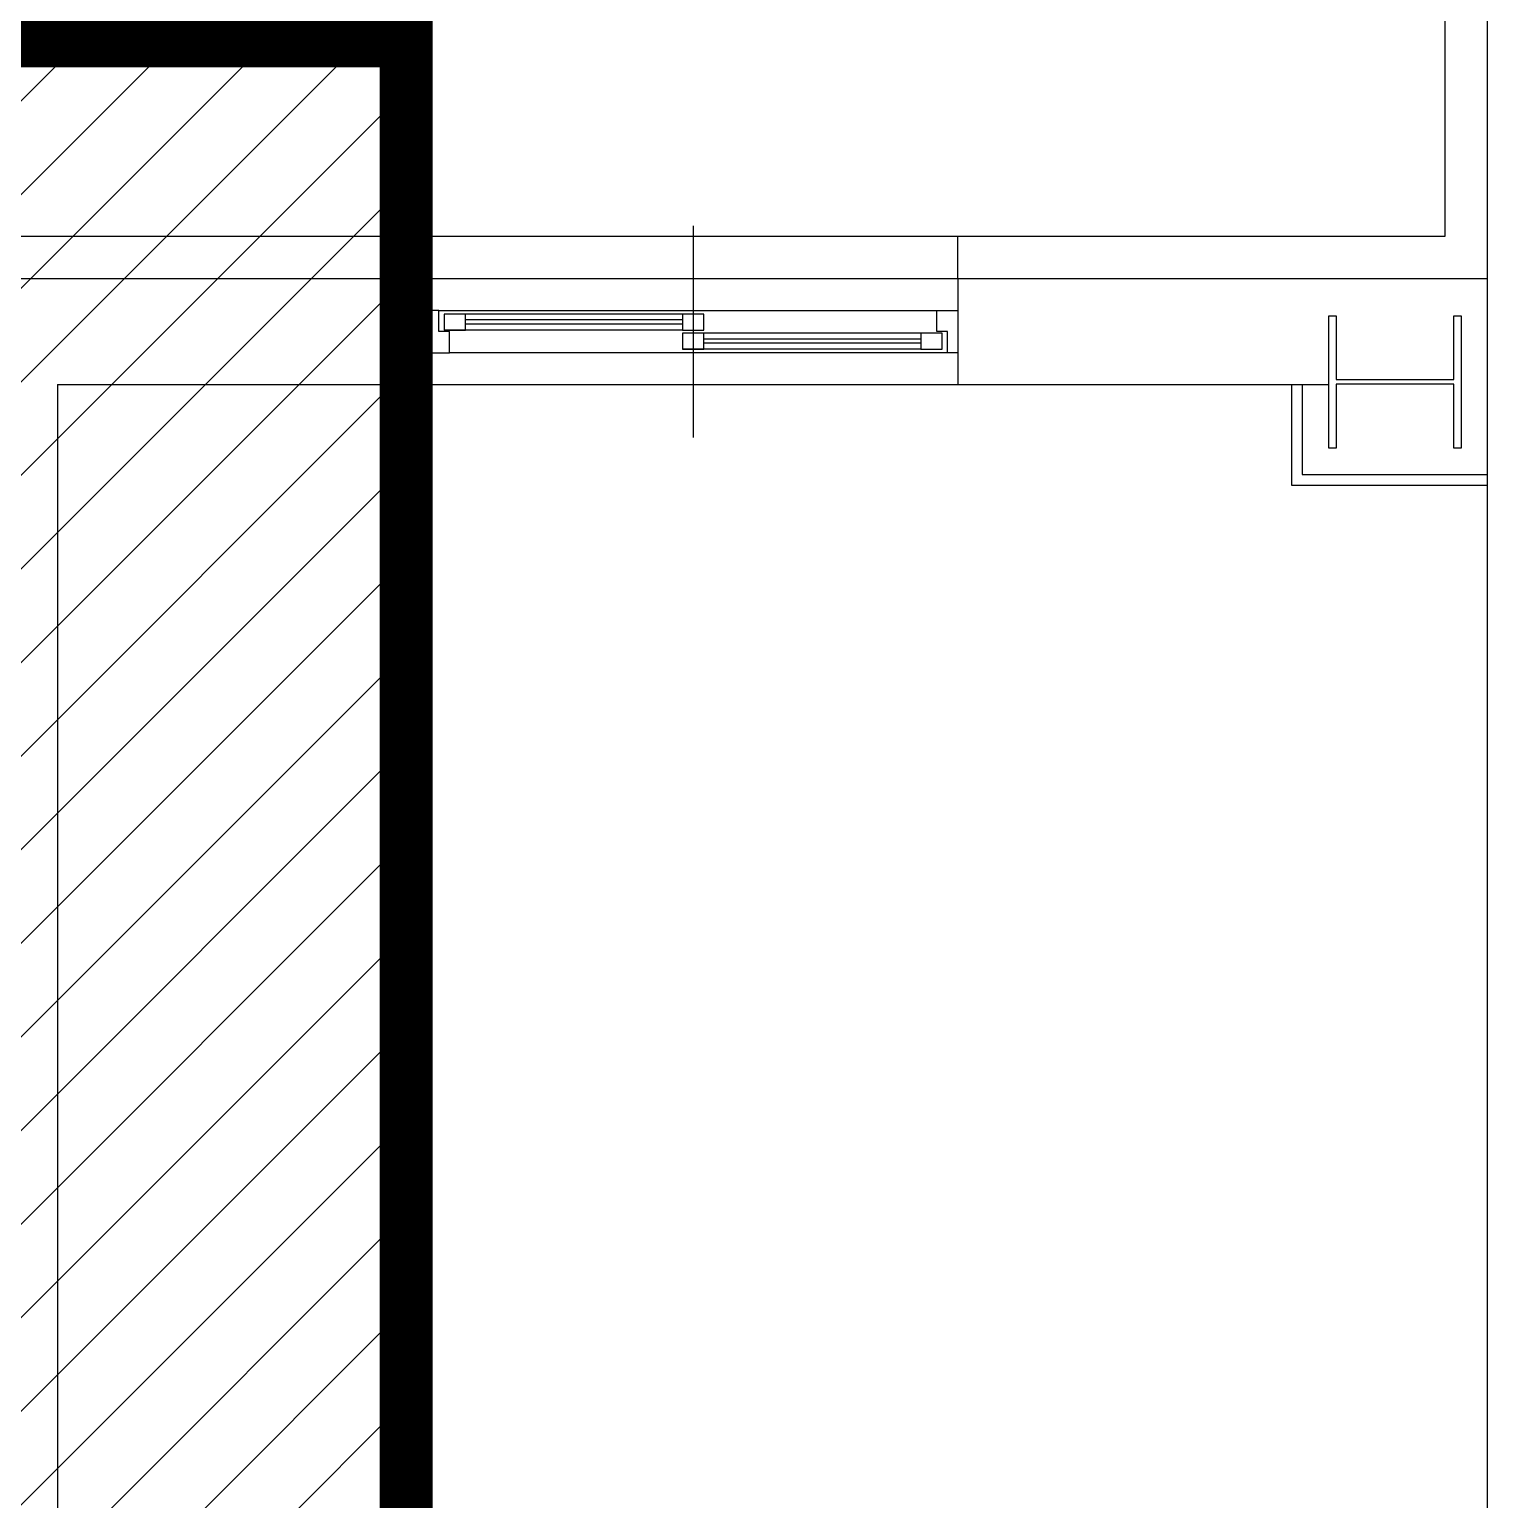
# Model space of a CAD drawing. Header units: millimetres. Extents: x 83956 to 461956, y 36707 to 125807.
# Drawn here: x 167342 to 170095, y 55195 to 57972 of the extents above; entities that cross this region are included whole.
import ezdxf

# ---------------------------------------------------------------- set-up
doc = ezdxf.new("R2010")
doc.units = ezdxf.units.MM
doc.header["$LTSCALE"] = 100
doc.header["$MEASUREMENT"] = 0
doc.linetypes.add('HID', pattern=[2.3, 1.5, -0.8])
doc.layers.add('ARCH', color=9, linetype='CONTINUOUS')
doc.layers.add('PIPE', color=3, linetype='CONTINUOUS')

msp = doc.modelspace()

# ---------------------------------------------------------------- hatches: boundary and pattern name
at = {"layer": 'PIPE', "ltscale": 2}
h = msp.add_hatch(dxfattribs=at)
h.set_pattern_fill('ANSI31', color=1, scale=1000, style=0)
h.set_pattern_definition([(45, (-1557911.26, -8621795.84), (-88.3883476, 88.3883476), [])])
h.paths.add_polyline_path([(161388, 57950.6), (168053.8, 57950.6), (168053.8, 53615.1), (161388, 53615.1)])

# ---------------------------------------------------------------- linework, layer by layer
at = {"layer": 'ARCH', "linetype": 'ByBlock', "ltscale": 2}
for p, q in [((170015.3, 57581.3), (170015.3, 60428.5)), ((168595.3, 57601.3), (168595.3, 57201.3)), ((159115, 57581.3), (170015.3, 57581.3)), ((168095.3, 57501.3), (168095.3, 57581.3)), ((169095.3, 57501.3), (169095.3, 57581.3)), ((168095.3, 57501.3), (169095.3, 57501.3)), ((168115.3, 57441.3), (168095.3, 57441.3)), ((168095.3, 57441.3), (168095.3, 57416.3)), ((168115.3, 57441.3), (169055.3, 57441.3)), ((168115.3, 57401.3), (168115.3, 57441.3)), ((168165.3, 57434.3), (168125.3, 57434.3)), ((168125.3, 57434.3), (168125.3, 57404.3)), ((168575.3, 57434.3), (168165.3, 57434.3)), ((168165.3, 57404.3), (168165.3, 57434.3)), ((168615.3, 57434.3), (168575.3, 57434.3)), ((168575.3, 57434.3), (168575.3, 57404.3)), ((168615.3, 57404.3), (168615.3, 57434.3)), ((169055.3, 57401.3), (169055.3, 57441.3)), ((169055.3, 57441.3), (169095.3, 57441.3)), ((169095.3, 57441.3), (169095.3, 57416.3)), ((168135.3, 57401.3), (168115.3, 57401.3)), ((168575.3, 57404.3), (168125.3, 57404.3)), ((168125.3, 57404.3), (168165.3, 57404.3)), ((168135.3, 57361.3), (168135.3, 57401.3)), ((168575.3, 57423.3), (168165.3, 57423.3)), ((168575.3, 57415.3), (168165.3, 57415.3)), ((168575.3, 57404.3), (168615.3, 57404.3)), ((169075.3, 57401.3), (169055.3, 57401.3)), ((169075.3, 57361.3), (169075.3, 57401.3)), ((168095.3, 57386.3), (168095.3, 57361.3)), ((168615.3, 57398.3), (168575.3, 57398.3)), ((168575.3, 57398.3), (168575.3, 57368.3)), ((169025.3, 57398.3), (168615.3, 57398.3)), ((168615.3, 57368.3), (168615.3, 57398.3)), ((169025.3, 57387.3), (168615.3, 57387.3)), ((169025.3, 57379.3), (168615.3, 57379.3)), ((169065.3, 57398.3), (169025.3, 57398.3)), ((169025.3, 57398.3), (169025.3, 57368.3)), ((169065.3, 57368.3), (169065.3, 57398.3)), ((169095.3, 57386.3), (169095.3, 57361.3)), ((168095.3, 57361.3), (168135.3, 57361.3)), ((169075.3, 57361.3), (168135.3, 57361.3)), ((169025.3, 57368.3), (168575.3, 57368.3)), ((168575.3, 57368.3), (168615.3, 57368.3)), ((169025.3, 57368.3), (169065.3, 57368.3)), ((169095.3, 57361.3), (169075.3, 57361.3)), ((168095.3, 57301.3), (169095.3, 57301.3))]:
    msp.add_line(p, q, dxfattribs=at)
at = {"layer": 'ARCH'}
for p, q in [((170095.3, 54001.3), (170095.3, 59383.5)), ((169795.3, 57181.3), (169795.3, 57431.3)), ((169795.3, 57431.3), (169809.3, 57431.3)), ((169809.3, 57431.3), (169809.3, 57310.8)), ((170031.3, 57310.8), (170031.3, 57431.3)), ((170031.3, 57431.3), (170045.3, 57431.3)), ((170045.3, 57431.3), (170045.3, 57181.3)), ((167395.3, 57301.3), (167395.3, 54491.3)), ((169725.3, 57301.3), (169725.3, 57111.3)), ((169745.3, 57301.3), (169745.3, 57131.3)), ((169809.3, 57310.8), (170031.3, 57310.8)), ((170031.3, 57301.8), (169809.3, 57301.8)), ((169809.3, 57301.8), (169809.3, 57181.3)), ((170031.3, 57181.3), (170031.3, 57301.8)), ((169809.3, 57181.3), (169795.3, 57181.3)), ((170045.3, 57181.3), (170031.3, 57181.3)), ((169745.3, 57131.3), (170095.3, 57131.3)), ((169725.3, 57111.3), (170095.3, 57111.3))]:
    msp.add_line(p, q, dxfattribs=at)
at = {"layer": 'ARCH', "ltscale": 2}
for p, q in [((165695.3, 57501.3), (168095.3, 57501.3)), ((168095.3, 57501.3), (168095.3, 57301.3)), ((169095.3, 57501.3), (170095.3, 57501.3)), ((169095.3, 57501.3), (169095.3, 57301.3)), ((167395.3, 57301.3), (168095.3, 57301.3)), ((169095.3, 57301.3), (169795.3, 57301.3))]:
    msp.add_line(p, q, dxfattribs=at)
at = {"layer": 'PIPE', "linetype": 'HID', "ltscale": 2, "const_width": 100}
msp.add_lwpolyline([(161388, 57950.6), (168053.8, 57950.6), (168053.8, 53615.1), (161388, 53615.1)], close=True, dxfattribs=at)

doc.saveas('drawing.dxf')
